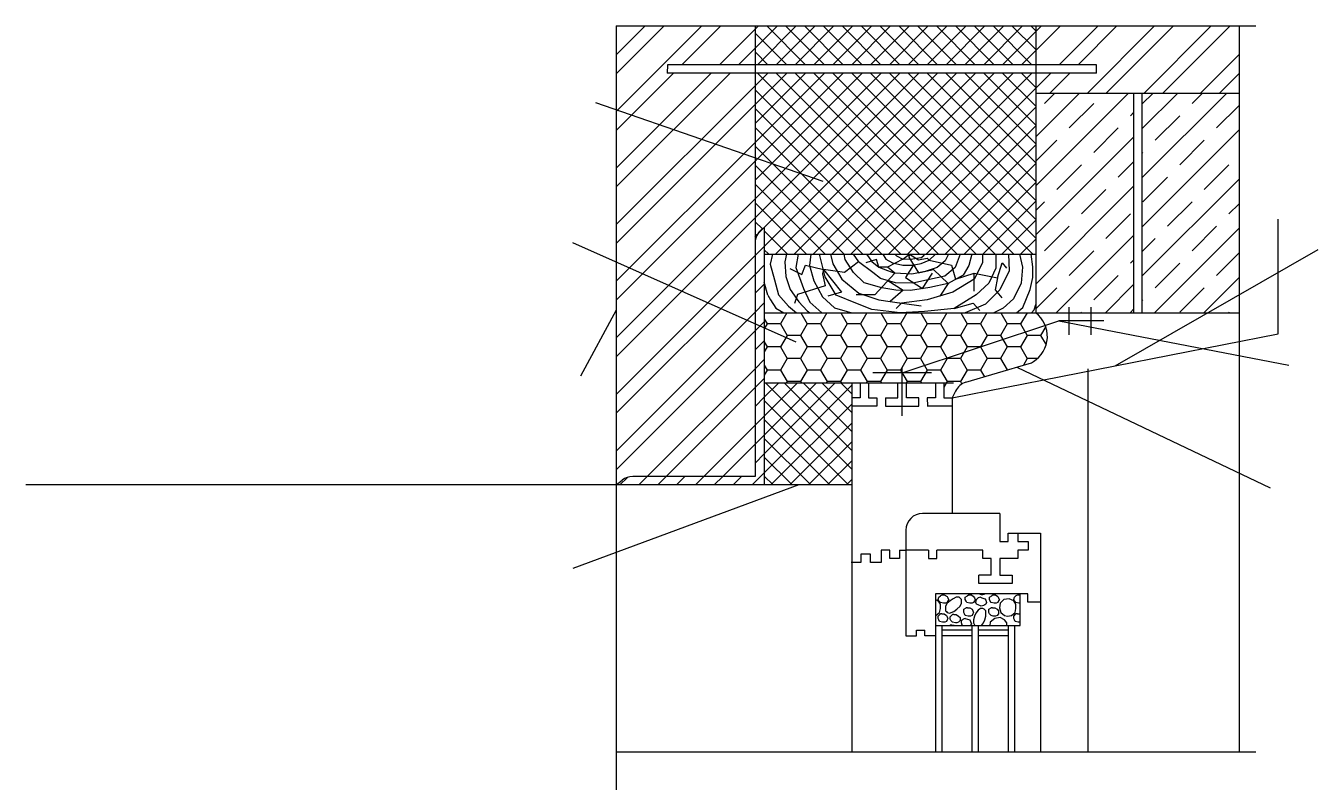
# Model space of a CAD drawing. Header units: millimetres. Extents: x -229914 to 856942, y -268655 to 87212.
# Drawn here: x 394154 to 409205, y -107640 to -98829 of the extents above; entities that cross this region are included whole.
import ezdxf

# ---------------------------------------------------------------- set-up
doc = ezdxf.new("R2010")
doc.units = ezdxf.units.MM
doc.linetypes.add('DASHDOT_axis', pattern=[24, 20, -1.5, 1, -1.5])
doc.layers.add('Ось', color=7, linetype='DASHDOT_axis', lineweight=25)
pattern_1 = [(225, (1862853.33, 320984.47), (109.857704, -109.857704), []), (315, (1862853.33, 320984.47), (109.857704, 109.857704), [])]

msp = doc.modelspace()

# ---------------------------------------------------------------- hatches: boundary and pattern name
at = {"lineweight": 25}
h = msp.add_hatch(dxfattribs=at)
h.set_pattern_fill('ANSI32', color=256, scale=48.932994, angle=540)
h.set_pattern_definition([(225, (1862853.33, 320984.47), (329.57311, -329.57311), []), (225, (1862633.6, 320984.47), (329.57311, -329.57311), [])])
h.paths.add_polyline_path([(401029.97927, -104177.80925), (401101.01849, -104121.88302, -0.1682931661), (401222.09269, -104079.94326), (402647.65603, -104079.94326), (402647.65603, -99379.73477), (401622.50205, -99379.73477), (401625.55469, -99281.86878), (402647.65603, -99281.86878), (402647.65603, -98829.48754), (401029.97927, -98829.48754)])
h = msp.add_hatch(dxfattribs=at)
h.set_pattern_fill('ANSI37', color=256, scale=48.932994, angle=540)
h.set_pattern_definition(pattern_1)
h.paths.add_polyline_path([(402647.65603, -99379.73477), (402647.65603, -101356.84611, -0.2298946018), (402722.31381, -101203.05389), (402754.31689, -101177.8592), (402754.31689, -101489.09336), (405915.8517, -101489.09336), (405915.8517, -99379.73477)])
h.paths.add_polyline_path([(405915.8517, -99281.86878), (405915.8517, -98829.48754), (402647.65603, -98829.48754), (402647.65603, -99281.86878)])
h = msp.add_hatch(dxfattribs=at)
h.set_pattern_fill('ANSI32', color=256, scale=48.932994, angle=180)
h.set_pattern_definition([(225, (1862853.33, 320984.47), (329.57311, -329.57311), []), (225, (1862633.6, 320984.47), (329.57311, -329.57311), [])])
h.paths.add_polyline_path([(405915.8517, -98829.48754), (405915.8517, -99281.86878), (406624.6262, -99281.86878), (406624.6262, -99379.73477), (405915.8517, -99379.73477), (405915.8517, -99612.63207), (408284.53602, -99612.63207), (408284.53602, -98829.48754)])
h = msp.add_hatch(dxfattribs=at)
h.set_pattern_fill('JIS_STN_1E', color=256, scale=404.888949, angle=180)
h.set_pattern_definition([(225, (1862853.33, 320984.47), (286.29972, -286.29972), []), (225, (1862567.88, 320984.47), (286.29972, -286.29972), [404.88895, -202.44447])])
h.paths.add_polyline_path([(407157.29019, -102172.04482), (408284.53602, -102172.04482), (408284.53602, -99612.63207), (407157.29019, -99612.63207)])
h.paths.add_polyline_path([(407059.4242, -99612.63207), (405915.8517, -99612.63207), (405915.8517, -102172.04482), (407059.4242, -102172.04482)])
h = msp.add_hatch(dxfattribs=at)
h.set_pattern_fill('ANSI31', color=256, scale=48.932994, angle=540)
h.set_pattern_definition([(225, (1862853.33, 320984.47), (109.857704, -109.857704), [])])
h.paths.add_polyline_path([(402647.65603, -104079.94326), (401222.09269, -104079.94326, 0.1682931661), (401101.01849, -104121.88302), (401029.97927, -104177.80925), (402754.31689, -104177.80925), (402754.31689, -101177.8592), (402722.31381, -101203.05389, 0.2298946018), (402647.65603, -101356.84611)])
h = msp.add_hatch(dxfattribs=at)
h.set_pattern_fill('HONEY', color=256, scale=48.933, angle=540)
h.set_pattern_definition([(180, (170132.81, -122886.92), (-233.04341, -134.54768), [155.36228, -310.72455]), (300, (170132.81, -122886.92), (233.04341, -134.54768), [155.36228, -310.72455]), (240, (170132.81, -122886.92), (-5e-07, -269.09535), [-310.72455, 155.36228])])
h.paths.add_polyline_path([(402754.31689, -102992.38592), (404360.03586, -102992.38592), (404360.03586, -102870.05344), (406026.94068, -102318.87367, 0.1353488347), (405915.8517, -102172.04482), (404346.34605, -102172.04482), (404337.81533, -102172.47157), (404334.06322, -102172.04482), (402754.31689, -102172.04482)])
h.paths.add_polyline_path([(404360.03586, -102870.05344), (404360.03586, -102992.38592), (404846.1619, -102992.38592), (404846.1619, -103163.6514), (404944.02789, -103163.6514), (404981.9711, -103084.49381, -0.2118525735), (405102.73781, -102981.46938), (405840.5654, -102762.29512, 0.0672953529), (405888.38943, -102740.75788, 0.362738309), (406026.94068, -102318.87367)])
h = msp.add_hatch(dxfattribs=at)
h.set_pattern_fill('ANSI37', color=256, scale=48.932994, angle=540)
h.set_pattern_definition(pattern_1)
h.paths.add_polyline_path([(403772.83994, -102992.38592), (402754.31689, -102992.38592), (402754.31689, -104177.80925), (403772.83994, -104177.80925)])
h = msp.add_hatch(dxfattribs=at)
h.set_pattern_fill('FILTBD', color=256, scale=8.624357, angle=540, style=0, pattern_type=2)
h.set_pattern_definition([(188.1301, (423468.1, -100826.76), (-5284.7631, -880.7933), [62.282, -6165.872]), (225, (423406.44, -100835.57), (-3e-13, -880.794), [62.28, -1183.35]), (251.5651, (423362.4, -100879.6), (0.001, -880.7937), [55.707, -2729.61]), (296.565, (423344.8, -100932.46), (880.795, -880.793), [59.085, -1910.43]), (321.3402, (423371.2, -100985.3), (3523.1758, -2642.3808), [56.398, -5583.434]), (345.9638, (423415.25, -101020.54), (880.7944, 0.0009), [36.316, -3595.29]), (11.3099, (423450.48, -101029.34), (3523.1762, 880.7918), [44.912, -4446.273]), (38.6598, (423494.52, -101020.54), (880.794, 880.794), [56.398, -5583.434]), (78.6901, (423538.56, -100985.3), (-0.0003, 880.7941), [44.912, -4446.273]), (90, (423547.4, -100941.3), (-880.794, 880.794), [52.848, -827.946]), (126.8699, (423547.37, -100888.42), (-880.794, 880.7938), [44.04, -4359.93]), (153.435, (423520.94, -100853.2), (-880.794, 0.0004), [59.085, -1910.43]), (153.435, (422860.35, -100721.07), (-880.794, 0.0004), [59.085, -1910.43]), (120.9638, (422886.77, -100765.1), (-1761.59, 2642.3799), [51.36, -5084.508]), (90, (422886.8, -100809.14), (-880.794, 880.794), [44.04, -836.754]), (78.6901, (422877.96, -100853.18), (-0.0003, 880.7941), [44.912, -4446.273]), (38.6598, (422833.92, -100888.42), (880.794, 880.794), [56.398, -5583.434]), (11.3099, (422789.88, -100897.22), (3523.1762, 880.7918), [44.912, -4446.273]), (188.1301, (422807.5, -100694.64), (-5284.7631, -880.7933), [62.282, -6165.872]), (345.9638, (422754.65, -100888.42), (880.7944, 0.0009), [36.316, -3595.29]), (329.0362, (422710.61, -100861.99), (1761.5876, -880.7951), [51.36, -5084.508]), (293.1986, (422684.19, -100800.34), (880.7937, -1761.5875), [67.08, -6640.847]), (251.5651, (422701.8, -100747.5), (0.001, -880.7937), [55.707, -2729.61]), (225, (422745.84, -100703.45), (-3e-13, -880.794), [62.28, -1183.35]), (153.435, (423168.62, -100465.63), (-880.794, 0.0004), [59.085, -1910.43]), (126.8699, (423195.05, -100500.87), (-880.794, 880.7938), [44.04, -4359.93]), (90, (423195.05, -100544.9), (-880.794, 880.794), [44.04, -836.754]), (68.1986, (423177.43, -100588.95), (880.7938, 2642.3819), [47.433, -4695.788]), (45, (423142.2, -100624.2), (4e-13, 880.794), [49.826, -1195.805]), (21.8014, (423098.16, -100641.8), (1761.588, 880.7933), [47.433, -4695.788]), (188.1301, (423115.78, -100439.21), (-5284.7631, -880.7933), [62.282, -6165.872]), (348.6901, (423054.12, -100632.99), (880.7941, 0.0003), [44.912, -4446.273]), (315, (423018.9, -100597.75), (880.794, -3e-13), [49.826, -1195.805]), (296.565, (422992.47, -100544.9), (880.795, -880.793), [59.085, -1910.43]), (260.5377, (423001.27, -100492.06), (0.0003, -880.794), [53.577, -5304.084]), (219.8056, (423054.12, -100448.02), (-880.7936, -880.7946), [68.792, -6810.428]), (153.435, (423274.3, -100245.44), (-880.794, 0.0004), [59.085, -1910.43]), (126.8699, (423300.74, -100280.67), (-880.794, 880.7938), [44.04, -4359.93]), (90, (423300.7, -100333.5), (-880.794, 880.794), [52.848, -827.946]), (78.6901, (423291.94, -100377.56), (-0.0003, 880.7941), [44.912, -4446.273]), (38.6598, (423247.9, -100412.79), (880.794, 880.794), [56.398, -5583.434]), (11.3099, (423203.86, -100421.6), (3523.1762, 880.7918), [44.912, -4446.273]), (188.1301, (423221.47, -100219.01), (-5284.7631, -880.7933), [62.282, -6165.872]), (345.9638, (423168.62, -100412.79), (880.7944, 0.0009), [36.316, -3595.29]), (321.3402, (423124.58, -100377.56), (3523.1758, -2642.3808), [56.398, -5583.434]), (288.4349, (423106.97, -100324.7), (880.7925, -1761.588), [55.707, -2729.61]), (260.5377, (423115.78, -100271.86), (0.0003, -880.794), [53.577, -5304.084]), (225, (423159.8, -100227.8), (-3e-13, -880.794), [62.28, -1183.35]), (225, (423336, -100994.1), (-3e-13, -880.794), [24.912, -1220.718]), (206.565, (423318.36, -101011.73), (-880.793, -880.795), [19.695, -1949.82]), (180, (423300.7, -101020.5), (-880.794, -880.794), [26.424, -854.37]), (161.5651, (423274.32, -101020.54), (-880.7937, -0.001), [27.853, -2757.462]), (135, (423247.9, -101011.7), (-880.794, 5e-13), [24.912, -1220.718]), (116.565, (423230.28, -100994.1), (-880.795, 880.793), [19.695, -1949.82]), (90, (423221.5, -100976.5), (-880.794, 880.794), [26.424, -854.37]), (45, (423221.5, -100950.1), (4e-13, 880.794), [37.37, -1208.26]), (360, (423265.5, -100923.65), (880.794, 880.794), [26.424, -854.37]), (326.3099, (423291.94, -100923.65), (1761.5874, -880.795), [31.758, -3143.99]), (315, (423318.36, -100941.26), (880.794, -3e-13), [24.912, -1220.718]), (270, (423336, -100958.9), (880.794, -880.794), [17.616, -863.178]), (270, (423336, -100976.5), (880.794, -880.794), [17.616, -863.178]), (180, (423265.5, -100923.65), (-880.794, -880.794), [17.616, -863.178]), (198.4349, (422710.6, -100448.02), (-1761.588, -880.7925), [27.853, -2757.46]), (296.565, (422763.46, -100465.63), (880.795, -880.793), [19.695, -1949.82]), (341.5651, (422737.04, -100456.83), (880.7937, 0.001), [27.853, -2757.46]), (341.5651, (422710.6, -100448.02), (880.7937, 0.001), [27.853, -2757.46]), (45, (422675.4, -100465.63), (4e-13, 880.794), [12.456, -1233.174]), (135, (422684.2, -100536.1), (-880.794, 5e-13), [12.456, -1233.174]), (153.435, (422719.4, -100553.7), (-880.794, 0.0004), [39.39, -1930.125]), (198.4349, (422745.84, -100544.9), (-1761.588, -880.7925), [27.853, -2757.46]), (206.565, (422763.46, -100536.1), (-880.793, -880.795), [19.695, -1949.82]), (225, (422772.27, -100527.3), (-3e-13, -880.794), [12.456, -1233.174]), (243.435, (422781.07, -100509.67), (-0.0004, -880.794), [19.695, -1949.82]), (288.4349, (422772.27, -100483.25), (880.7925, -1761.588), [27.853, -2757.46]), (296.565, (423159.8, -100967.7), (880.795, -880.793), [19.695, -1949.82]), (251.5651, (423168.62, -100985.3), (0.001, -880.7937), [27.853, -2757.462]), (225, (423159.8, -101011.7), (-3e-13, -880.794), [12.456, -1233.174]), (198.4349, (423151, -101020.54), (-1761.588, -880.7925), [27.853, -2757.46]), (206.565, (423124.6, -101029.34), (-880.793, -880.795), [19.695, -1949.82]), (153.435, (423106.97, -101038.15), (-880.794, 0.0004), [39.39, -1930.125]), (153.435, (423071.74, -101020.54), (-880.794, 0.0004), [19.695, -1949.82]), (108.4349, (423054.12, -101011.73), (-880.7925, 1761.588), [27.853, -2757.46]), (71.5651, (423045.3, -100985.3), (-0.001, 880.7937), [27.853, -2757.46]), (45, (423054.1, -100958.9), (4e-13, 880.794), [24.912, -1220.718]), (360, (423098.2, -100932.46), (880.794, 880.794), [17.616, -863.178]), (333.435, (423115.78, -100932.46), (880.794, -0.0004), [39.39, -1930.125]), (296.565, (423151, -100950.07), (880.795, -880.793), [19.695, -1949.82]), (198.4349, (423098.16, -100932.46), (-1761.588, -880.7925), [27.853, -2757.46]), (288.4349, (423142.2, -100844.38), (880.7925, -1761.588), [27.853, -2757.462]), (243.435, (423151, -100870.8), (-0.0004, -880.794), [19.695, -1949.82]), (225, (423142.2, -100888.4), (-3e-13, -880.794), [12.456, -1233.174]), (206.565, (423133.4, -100897.22), (-880.793, -880.795), [19.695, -1949.82]), (198.4349, (423115.78, -100906.03), (-1761.588, -880.7925), [27.853, -2757.46]), (153.435, (423089.35, -100914.84), (-880.794, 0.0004), [39.39, -1930.125]), (135, (423054.1, -100897.2), (-880.794, 5e-13), [12.456, -1233.174]), (108.4349, (423045.3, -100888.42), (-880.7925, 1761.588), [27.853, -2757.46]), (90, (423036.5, -100862), (-880.794, 880.794), [26.424, -854.37]), (33.6901, (423036.5, -100835.57), (880.793, 880.794), [31.758, -3143.99]), (341.5651, (423080.54, -100809.14), (880.7937, 0.001), [27.853, -2757.46]), (341.5651, (423106.97, -100817.95), (880.7937, 0.001), [27.853, -2757.46]), (296.565, (423133.4, -100826.76), (880.795, -880.793), [19.695, -1949.82]), (206.565, (423080.54, -100809.14), (-880.793, -880.795), [19.695, -1949.82]), (270, (423036.5, -100756.3), (880.794, -880.794), [17.616, -863.178]), (270, (423036.5, -100773.9), (880.794, -880.794), [17.616, -863.178]), (225, (423036.5, -100791.5), (-3e-13, -880.794), [24.912, -1220.718]), (206.565, (423018.9, -100809.14), (-880.793, -880.795), [19.695, -1949.82]), (180, (423001.3, -100817.95), (-880.794, -880.794), [17.616, -863.178]), (165.9638, (422983.66, -100817.95), (-880.7944, -0.0009), [36.316, -3595.29]), (135, (422948.4, -100809.14), (-880.794, 5e-13), [24.912, -1220.718]), (116.565, (422930.8, -100791.53), (-880.795, 880.793), [19.695, -1949.82]), (71.5651, (422922, -100773.9), (-0.001, 880.7937), [27.853, -2757.46]), (56.3099, (422930.8, -100747.5), (880.795, 1761.5874), [31.758, -3143.99]), (360, (422974.85, -100721.1), (880.794, 880.794), [17.616, -863.178]), (333.435, (422992.47, -100721.07), (880.794, -0.0004), [39.39, -1930.125]), (296.565, (423027.7, -100738.7), (880.795, -880.793), [19.695, -1949.82]), (180, (422974.85, -100721.1), (-880.794, -880.794), [26.424, -854.37]), (288.4349, (422992.47, -100597.75), (880.7925, -1761.588), [27.853, -2757.46]), (243.435, (423001.27, -100624.18), (-0.0004, -880.794), [19.695, -1949.82]), (225, (422992.47, -100641.8), (-3e-13, -880.794), [12.456, -1233.174]), (198.4349, (422983.66, -100650.6), (-1761.588, -880.7925), [27.853, -2757.46]), (206.565, (422957.23, -100659.4), (-880.793, -880.795), [19.695, -1949.82]), (153.435, (422939.6, -100668.2), (-880.794, 0.0004), [39.39, -1930.125]), (153.435, (422904.4, -100650.6), (-880.794, 0.0004), [19.695, -1949.82]), (116.565, (422886.77, -100641.8), (-880.795, 880.793), [19.695, -1949.82]), (75.9638, (422877.96, -100624.18), (-0.0009, 880.7944), [36.316, -3595.29]), (45, (422886.8, -100588.95), (4e-13, 880.794), [24.912, -1220.718]), (333.435, (422930.8, -100562.52), (880.794, -0.0004), [19.695, -1949.82]), (345.9638, (422948.43, -100571.33), (880.7944, 0.0009), [36.316, -3595.29]), (296.565, (422983.66, -100580.14), (880.795, -880.793), [19.695, -1949.82]), (198.4349, (422930.8, -100562.52), (-1761.588, -880.7925), [27.853, -2757.46]), (270, (422833.9, -100597.75), (880.794, -880.794), [26.424, -854.37]), (270, (422833.9, -100624.2), (880.794, -880.794), [17.616, -863.178]), (206.565, (422833.92, -100641.8), (-880.793, -880.795), [19.695, -1949.82]), (206.565, (422816.3, -100650.6), (-880.793, -880.795), [19.695, -1949.82]), (198.4349, (422798.7, -100659.4), (-1761.588, -880.7925), [27.853, -2757.46]), (146.3099, (422772.27, -100668.22), (-1761.5874, 880.795), [31.758, -3143.99]), (153.435, (422745.84, -100650.6), (-880.794, 0.0004), [19.695, -1949.82]), (116.565, (422728.23, -100641.8), (-880.795, 880.793), [19.695, -1949.82]), (90, (422719.4, -100624.2), (-880.794, 880.794), [35.23, -845.562]), (33.6901, (422719.42, -100588.95), (880.793, 880.794), [31.758, -3143.99]), (341.5651, (422763.46, -100562.52), (880.7937, 0.001), [27.853, -2757.46]), (341.5651, (422789.88, -100571.33), (880.7937, 0.001), [27.853, -2757.46]), (315, (422816.3, -100580.14), (880.794, -3e-13), [24.912, -1220.718]), (206.565, (422763.46, -100562.52), (-880.793, -880.795), [19.695, -1949.82]), (296.565, (422816.3, -100958.88), (880.795, -880.793), [19.695, -1949.82]), (243.435, (422825.1, -100976.5), (-0.0004, -880.794), [19.695, -1949.82]), (225, (422816.3, -100994.1), (-3e-13, -880.794), [24.912, -1220.718]), (206.565, (422798.7, -101011.73), (-880.793, -880.795), [19.695, -1949.82]), (180, (422781.1, -101020.5), (-880.794, -880.794), [17.616, -863.178]), (165.9638, (422763.46, -101020.54), (-880.7944, -0.0009), [36.316, -3595.29]), (135, (422728.2, -101011.7), (-880.794, 5e-13), [24.912, -1220.718]), (116.565, (422710.6, -100994.1), (-880.795, 880.793), [19.695, -1949.82]), (71.5651, (422701.8, -100976.5), (-0.001, 880.7937), [27.853, -2757.46]), (45, (422710.6, -100950.1), (4e-13, 880.794), [24.912, -1220.718]), (360, (422754.65, -100923.65), (880.794, 880.794), [17.616, -863.178]), (333.435, (422772.27, -100923.65), (880.794, -0.0004), [39.39, -1930.125]), (296.565, (422807.5, -100941.26), (880.795, -880.793), [19.695, -1949.82]), (198.4349, (422754.65, -100923.65), (-1761.588, -880.7925), [27.853, -2757.46]), (296.565, (423265.5, -100826.76), (880.795, -880.793), [19.695, -1949.82]), (243.435, (423274.3, -100844.38), (-0.0004, -880.794), [19.695, -1949.82]), (243.435, (423265.5, -100862), (-0.0004, -880.794), [19.695, -1949.82]), (206.565, (423256.7, -100879.6), (-880.793, -880.795), [19.695, -1949.82]), (180, (423239.1, -100888.4), (-880.794, -880.794), [26.424, -854.37]), (165.9638, (423212.66, -100888.42), (-880.7944, -0.0009), [36.316, -3595.29]), (135, (423177.43, -100879.6), (-880.794, 5e-13), [24.912, -1220.718]), (116.565, (423159.8, -100862), (-880.795, 880.793), [19.695, -1949.82]), (71.5651, (423151, -100844.38), (-0.001, 880.7937), [27.853, -2757.462]), (56.3099, (423159.82, -100817.95), (880.795, 1761.5874), [31.758, -3143.99]), (360, (423203.86, -100791.5), (880.794, 880.794), [17.616, -863.178]), (333.435, (423221.47, -100791.53), (880.794, -0.0004), [39.39, -1930.125]), (296.565, (423256.7, -100809.14), (880.795, -880.793), [19.695, -1949.82]), (180, (423203.86, -100791.5), (-880.794, -880.794), [26.424, -854.37]), (270, (423168.6, -100703.45), (880.794, -880.794), [17.616, -863.178]), (270, (423168.6, -100721.1), (880.794, -880.794), [17.616, -863.178]), (225, (423168.6, -100738.7), (-3e-13, -880.794), [24.912, -1220.718]), (206.565, (423151, -100756.3), (-880.793, -880.795), [19.695, -1949.82]), (180, (423133.4, -100765.1), (-880.794, -880.794), [17.616, -863.178]), (165.9638, (423115.78, -100765.1), (-880.7944, -0.0009), [36.316, -3595.29]), (135, (423080.54, -100756.3), (-880.794, 5e-13), [24.912, -1220.718]), (116.565, (423062.93, -100738.7), (-880.795, 880.793), [19.695, -1949.82]), (90, (423054.1, -100721.1), (-880.794, 880.794), [26.424, -854.37]), (45, (423054.1, -100694.64), (4e-13, 880.794), [37.37, -1208.26]), (360, (423098.2, -100668.2), (880.794, 880.794), [26.424, -854.37]), (326.3099, (423124.58, -100668.22), (1761.5874, -880.795), [31.758, -3143.99]), (315, (423151, -100685.83), (880.794, -3e-13), [24.912, -1220.718]), (180, (423098.2, -100668.2), (-880.794, -880.794), [17.616, -863.178]), (270, (423406.4, -100782.7), (880.794, -880.794), [17.616, -863.178]), (270, (423406.4, -100800.3), (880.794, -880.794), [17.616, -863.178]), (225, (423406.44, -100817.95), (-3e-13, -880.794), [24.912, -1220.718]), (206.565, (423388.82, -100835.57), (-880.793, -880.795), [19.695, -1949.82]), (180, (423371.2, -100844.4), (-880.794, -880.794), [17.616, -863.178]), (165.9638, (423353.6, -100844.38), (-880.7944, -0.0009), [36.316, -3595.29]), (135, (423318.36, -100835.57), (-880.794, 5e-13), [24.912, -1220.718]), (116.565, (423300.74, -100817.95), (-880.795, 880.793), [19.695, -1949.82]), (90, (423291.9, -100800.3), (-880.794, 880.794), [26.424, -854.37]), (33.6901, (423291.94, -100773.91), (880.793, 880.794), [31.758, -3143.99]), (360, (423336, -100747.5), (880.794, 880.794), [26.424, -854.37]), (326.3099, (423362.4, -100747.5), (1761.5874, -880.795), [31.758, -3143.99]), (315, (423388.8, -100765.1), (880.794, -3e-13), [24.912, -1220.718]), (206.565, (423335.98, -100747.5), (-880.793, -880.795), [19.695, -1949.82]), (270, (423529.75, -100685.8), (880.794, -880.794), [26.424, -854.37]), (270, (423529.75, -100712.3), (880.794, -880.794), [17.616, -863.178]), (206.565, (423529.75, -100729.87), (-880.793, -880.795), [19.695, -1949.82]), (206.565, (423512.13, -100738.7), (-880.793, -880.795), [19.695, -1949.82]), (198.4349, (423494.52, -100747.5), (-1761.588, -880.7925), [27.853, -2757.462]), (146.3099, (423468.1, -100756.3), (-1761.5874, 880.795), [31.758, -3143.99]), (153.435, (423441.67, -100738.7), (-880.794, 0.0004), [19.695, -1949.82]), (108.4349, (423424.05, -100729.87), (-880.7925, 1761.588), [27.853, -2757.462]), (90, (423415.25, -100703.45), (-880.794, 880.794), [26.424, -854.37]), (33.6901, (423415.25, -100677.03), (880.793, 880.794), [31.758, -3143.99]), (341.5651, (423459.3, -100650.6), (880.7937, 0.001), [27.853, -2757.462]), (341.5651, (423485.7, -100659.4), (880.7937, 0.001), [27.853, -2757.462]), (315, (423512.13, -100668.2), (880.794, -3e-13), [24.912, -1220.718]), (206.565, (423459.3, -100650.6), (-880.793, -880.795), [19.695, -1949.82]), (270, (423503.3, -100562.5), (880.794, -880.794), [17.616, -863.178]), (270, (423503.3, -100580.1), (880.794, -880.794), [17.616, -863.178]), (225, (423503.3, -100597.75), (-3e-13, -880.794), [24.912, -1220.718]), (206.565, (423485.7, -100615.37), (-880.793, -880.795), [19.695, -1949.82]), (180, (423468.1, -100624.2), (-880.794, -880.794), [17.616, -863.178]), (165.9638, (423450.48, -100624.18), (-880.7944, -0.0009), [36.316, -3595.29]), (135, (423415.25, -100615.4), (-880.794, 5e-13), [24.912, -1220.718]), (116.565, (423397.63, -100597.75), (-880.795, 880.793), [19.695, -1949.82]), (90, (423388.8, -100580.1), (-880.794, 880.794), [35.23, -845.562]), (33.6901, (423388.82, -100544.9), (880.793, 880.794), [31.758, -3143.99]), (360, (423432.9, -100527.3), (880.794, 880.794), [26.424, -854.37]), (326.3099, (423459.29, -100527.3), (1761.5874, -880.795), [31.758, -3143.99]), (315, (423485.7, -100544.9), (880.794, -3e-13), [24.912, -1220.718]), (180, (423432.9, -100527.3), (-880.794, -880.794), [17.616, -863.178]), (270, (423529.75, -100439.2), (880.794, -880.794), [17.616, -863.178]), (270, (423529.75, -100456.8), (880.794, -880.794), [17.616, -863.178]), (225, (423529.75, -100474.44), (-3e-13, -880.794), [24.912, -1220.718]), (206.565, (423512.13, -100492.06), (-880.793, -880.795), [19.695, -1949.82]), (180, (423494.5, -100500.9), (-880.794, -880.794), [17.616, -863.178]), (165.9638, (423476.9, -100500.87), (-880.7944, -0.0009), [36.316, -3595.29]), (135, (423441.7, -100492.06), (-880.794, 5e-13), [24.912, -1220.718]), (116.565, (423424.05, -100474.44), (-880.795, 880.793), [19.695, -1949.82]), (90, (423415.25, -100456.8), (-880.794, 880.794), [26.424, -854.37]), (45, (423415.25, -100430.4), (4e-13, 880.794), [37.37, -1208.26]), (360, (423459.3, -100404), (880.794, 880.794), [26.424, -854.37]), (326.3099, (423485.7, -100403.98), (1761.5874, -880.795), [31.758, -3143.99]), (315, (423512.13, -100421.6), (880.794, -3e-13), [24.912, -1220.718]), (180, (423459.3, -100404), (-880.794, -880.794), [17.616, -863.178]), (296.565, (423380, -100430.4), (880.795, -880.793), [19.695, -1949.82]), (243.435, (423388.82, -100448), (-0.0004, -880.794), [19.695, -1949.82]), (243.435, (423380, -100465.63), (-0.0004, -880.794), [19.695, -1949.82]), (206.565, (423371.2, -100483.25), (-880.793, -880.795), [19.695, -1949.82]), (180, (423353.6, -100492.1), (-880.794, -880.794), [26.424, -854.37]), (165.9638, (423327.17, -100492.06), (-880.7944, -0.0009), [36.316, -3595.29]), (116.565, (423291.94, -100483.25), (-880.795, 880.793), [19.695, -1949.82]), (116.565, (423283.13, -100465.63), (-880.795, 880.793), [19.695, -1949.82]), (90, (423274.3, -100448), (-880.794, 880.794), [26.424, -854.37]), (45, (423274.3, -100421.6), (4e-13, 880.794), [37.37, -1208.26]), (360, (423318.4, -100395.2), (880.794, 880.794), [26.424, -854.37]), (326.3099, (423344.78, -100395.17), (1761.5874, -880.795), [31.758, -3143.99]), (296.565, (423371.2, -100412.8), (880.795, -880.793), [19.695, -1949.82]), (180, (423318.4, -100395.2), (-880.794, -880.794), [17.616, -863.178]), (296.565, (423388.82, -100210.2), (880.795, -880.793), [19.695, -1949.82]), (243.435, (423397.63, -100227.82), (-0.0004, -880.794), [19.695, -1949.82]), (243.435, (423388.82, -100245.44), (-0.0004, -880.794), [19.695, -1949.82]), (206.565, (423380, -100263.05), (-880.793, -880.795), [19.695, -1949.82]), (180, (423362.4, -100271.9), (-880.794, -880.794), [26.424, -854.37]), (165.9638, (423335.98, -100271.86), (-880.7944, -0.0009), [36.316, -3595.29]), (135, (423300.74, -100263.05), (-880.794, 5e-13), [24.912, -1220.718]), (116.565, (423283.13, -100245.44), (-880.795, 880.793), [19.695, -1949.82]), (71.5651, (423274.32, -100227.82), (-0.001, 880.7937), [27.853, -2757.462]), (45, (423283.1, -100201.4), (4e-13, 880.794), [24.912, -1220.718]), (360, (423327.2, -100175), (880.794, 880.794), [17.616, -863.178]), (333.435, (423344.8, -100174.97), (880.794, -0.0004), [39.39, -1930.125]), (296.565, (423380, -100192.6), (880.795, -880.793), [19.695, -1949.82]), (198.4349, (423327.17, -100174.97), (-1761.588, -880.7925), [27.853, -2757.462]), (296.565, (423098.16, -100210.2), (880.795, -880.793), [19.695, -1949.82]), (243.435, (423106.97, -100227.82), (-0.0004, -880.794), [19.695, -1949.82]), (243.435, (423098.16, -100245.44), (-0.0004, -880.794), [19.695, -1949.82]), (206.565, (423089.35, -100263.05), (-880.793, -880.795), [19.695, -1949.82]), (180, (423071.7, -100271.9), (-880.794, -880.794), [26.424, -854.37]), (165.9638, (423045.31, -100271.86), (-880.7944, -0.0009), [36.316, -3595.29]), (116.565, (423010.1, -100263.05), (-880.795, 880.793), [19.695, -1949.82]), (116.565, (423001.27, -100245.44), (-880.795, 880.793), [19.695, -1949.82]), (90, (422992.5, -100227.8), (-880.794, 880.794), [26.424, -854.37]), (33.6901, (422992.47, -100201.4), (880.793, 880.794), [31.758, -3143.99]), (360, (423036.5, -100175), (880.794, 880.794), [26.424, -854.37]), (326.3099, (423062.93, -100174.97), (1761.5874, -880.795), [31.758, -3143.99]), (296.565, (423089.35, -100192.6), (880.795, -880.793), [19.695, -1949.82]), (206.565, (423036.5, -100174.97), (-880.793, -880.795), [19.695, -1949.82]), (270, (423098.2, -100359.9), (880.794, -880.794), [17.616, -863.178]), (270, (423098.2, -100377.56), (880.794, -880.794), [17.616, -863.178]), (225, (423098.16, -100395.2), (-3e-13, -880.794), [24.912, -1220.718]), (206.565, (423080.54, -100412.8), (-880.793, -880.795), [19.695, -1949.82]), (180, (423062.9, -100421.6), (-880.794, -880.794), [26.424, -854.37]), (161.5651, (423036.5, -100421.6), (-880.7937, -0.001), [27.853, -2757.462]), (135, (423010.1, -100412.8), (-880.794, 5e-13), [24.912, -1220.718]), (116.565, (422992.47, -100395.17), (-880.795, 880.793), [19.695, -1949.82]), (90, (422983.7, -100377.56), (-880.794, 880.794), [35.23, -845.562]), (33.6901, (422983.66, -100342.32), (880.793, 880.794), [31.758, -3143.99]), (360, (423027.7, -100324.7), (880.794, 880.794), [26.424, -854.37]), (326.3099, (423054.12, -100324.7), (1761.5874, -880.795), [31.758, -3143.99]), (315, (423080.54, -100342.3), (880.794, -3e-13), [24.912, -1220.718]), (180, (423027.7, -100324.7), (-880.794, -880.794), [17.616, -863.178]), (288.4349, (422948.43, -100236.63), (880.7925, -1761.588), [27.853, -2757.462]), (243.435, (422957.23, -100263.05), (-0.0004, -880.794), [19.695, -1949.82]), (225, (422948.4, -100280.67), (-3e-13, -880.794), [12.456, -1233.174]), (206.565, (422939.6, -100289.48), (-880.793, -880.795), [19.695, -1949.82]), (198.4349, (422922, -100298.28), (-1761.588, -880.7925), [27.853, -2757.46]), (153.435, (422895.58, -100307.1), (-880.794, 0.0004), [39.39, -1930.125]), (153.435, (422860.35, -100289.48), (-880.794, 0.0004), [19.695, -1949.82]), (116.565, (422842.73, -100280.67), (-880.795, 880.793), [19.695, -1949.82]), (75.9638, (422833.92, -100263.05), (-0.0009, 880.7944), [36.316, -3595.29]), (45, (422842.7, -100227.8), (4e-13, 880.794), [24.912, -1220.718]), (333.435, (422886.77, -100201.4), (880.794, -0.0004), [19.695, -1949.82]), (345.9638, (422904.39, -100210.2), (880.7944, 0.0009), [36.316, -3595.29]), (296.565, (422939.6, -100219), (880.795, -880.793), [19.695, -1949.82]), (198.4349, (422886.77, -100201.4), (-1761.588, -880.7925), [27.853, -2757.46]), (296.565, (422816.3, -100210.2), (880.795, -880.793), [19.695, -1949.82]), (243.435, (422825.1, -100227.82), (-0.0004, -880.794), [19.695, -1949.82]), (243.435, (422816.3, -100245.44), (-0.0004, -880.794), [19.695, -1949.82]), (206.565, (422807.5, -100263.05), (-880.793, -880.795), [19.695, -1949.82]), (180, (422789.9, -100271.9), (-880.794, -880.794), [26.424, -854.37]), (165.9638, (422763.46, -100271.86), (-880.7944, -0.0009), [36.316, -3595.29]), (116.565, (422728.23, -100263.05), (-880.795, 880.793), [19.695, -1949.82]), (116.565, (422719.4, -100245.44), (-880.795, 880.793), [19.695, -1949.82]), (90, (422710.6, -100227.8), (-880.794, 880.794), [26.424, -854.37]), (33.6901, (422710.6, -100201.4), (880.793, 880.794), [31.758, -3143.99]), (360, (422754.65, -100175), (880.794, 880.794), [26.424, -854.37]), (326.3099, (422781.07, -100174.97), (1761.5874, -880.795), [31.758, -3143.99]), (296.565, (422807.5, -100192.6), (880.795, -880.793), [19.695, -1949.82]), (206.565, (422754.65, -100174.97), (-880.793, -880.795), [19.695, -1949.82]), (296.565, (422798.7, -100359.94), (880.795, -880.793), [19.695, -1949.82]), (243.435, (422807.5, -100377.56), (-0.0004, -880.794), [19.695, -1949.82]), (243.435, (422798.7, -100395.17), (-0.0004, -880.794), [19.695, -1949.82]), (206.565, (422789.9, -100412.8), (-880.793, -880.795), [19.695, -1949.82]), (180, (422772.3, -100421.6), (-880.794, -880.794), [26.424, -854.37]), (165.9638, (422745.84, -100421.6), (-880.7944, -0.0009), [36.316, -3595.29]), (116.565, (422710.6, -100412.8), (-880.795, 880.793), [19.695, -1949.82]), (116.565, (422701.8, -100395.17), (-880.795, 880.793), [19.695, -1949.82]), (90, (422693, -100377.56), (-880.794, 880.794), [35.23, -845.562]), (33.6901, (422693, -100342.32), (880.793, 880.794), [31.758, -3143.99]), (360, (422737, -100324.7), (880.794, 880.794), [26.424, -854.37]), (326.3099, (422763.46, -100324.7), (1761.5874, -880.795), [31.758, -3143.99]), (296.565, (422789.9, -100342.32), (880.795, -880.793), [19.695, -1949.82]), (180, (422737, -100324.7), (-880.794, -880.794), [17.616, -863.178]), (180, (423556.2, -100527.3), (-880.794, -880.794), [0, -880.794]), (108.4349, (423556.17, -100527.3), (-880.7925, 1761.588), [27.853, -2757.462]), (90, (423547.4, -100500.9), (-880.794, 880.794), [26.424, -854.37]), (45, (423547.37, -100474.44), (4e-13, 880.794), [12.456, -1233.174]), (360, (423239.1, -100756.3), (880.794, 880.794), [8.808, -871.986]), (18.4349, (423247.9, -100756.3), (1761.588, 880.7925), [27.853, -2757.462]), (45, (423274.3, -100747.5), (4e-13, 880.794), [62.28, -1183.35]), (63.435, (423318.36, -100703.45), (0.0004, 880.794), [39.39, -1930.125]), (78.6901, (423335.98, -100668.22), (-0.0003, 880.7941), [44.912, -4446.273]), (90, (423344.8, -100624.2), (-880.794, 880.794), [44.04, -836.754]), (116.565, (423344.8, -100580.14), (-880.795, 880.793), [19.695, -1949.82]), (135, (423336, -100562.5), (-880.794, 5e-13), [24.912, -1220.718]), (135, (423318.36, -100544.9), (-880.794, 5e-13), [12.456, -1233.174]), (180, (423309.55, -100536.1), (-880.794, -880.794), [26.424, -854.37]), (213.6901, (423283.13, -100536.1), (-880.793, -880.794), [31.758, -3143.99]), (233.1301, (423256.7, -100553.71), (-1761.5879, -2642.3816), [44.04, -4359.93]), (243.435, (423230.28, -100588.95), (-0.0004, -880.794), [39.39, -1930.125]), (258.6901, (423212.66, -100624.18), (0.0003, -880.7941), [44.912, -4446.273]), (270, (423203.86, -100668.2), (880.794, -880.794), [35.23, -845.562]), (284.0362, (423203.86, -100703.45), (880.7922, -2642.3821), [36.316, -3595.29]), (315, (423212.66, -100738.7), (880.794, -3e-13), [12.456, -1233.174]), (333.435, (423221.47, -100747.5), (880.794, -0.0004), [19.695, -1949.82]), (360, (422842.7, -100553.7), (880.794, 880.794), [17.616, -863.178]), (18.4349, (422860.35, -100553.71), (1761.588, 880.7925), [27.853, -2757.46]), (51.3402, (422886.77, -100544.9), (2642.3808, 3523.1758), [56.398, -5583.434]), (63.435, (422922, -100500.87), (0.0004, 880.794), [39.39, -1930.125]), (78.6901, (422939.62, -100465.63), (-0.0003, 880.7941), [44.912, -4446.273]), (90, (422948.4, -100421.6), (-880.794, 880.794), [44.04, -836.754]), (90, (422948.4, -100377.56), (-880.794, 880.794), [17.616, -863.178]), (135, (422948.4, -100359.94), (-880.794, 5e-13), [24.912, -1220.718]), (153.435, (422930.8, -100342.32), (-880.794, 0.0004), [19.695, -1949.82]), (180, (422913.2, -100333.5), (-880.794, -880.794), [26.424, -854.37]), (213.6901, (422886.77, -100333.52), (-880.793, -880.794), [31.758, -3143.99]), (233.1301, (422860.35, -100351.13), (-1761.5879, -2642.3816), [44.04, -4359.93]), (243.435, (422833.92, -100386.36), (-0.0004, -880.794), [39.39, -1930.125]), (258.6901, (422816.3, -100421.6), (0.0003, -880.7941), [44.912, -4446.273]), (270, (422807.5, -100465.6), (880.794, -880.794), [35.23, -845.562]), (296.565, (422807.5, -100500.87), (880.795, -880.793), [39.39, -1930.125]), (315, (422825.1, -100536.1), (880.794, -3e-13), [12.456, -1233.174]), (315, (422833.9, -100544.9), (880.794, -3e-13), [12.456, -1233.174]), (45, (422939.6, -101038.15), (4e-13, 880.794), [49.826, -1195.805]), (68.1986, (422974.85, -101002.92), (880.7938, 2642.3819), [47.433, -4695.788]), (78.6901, (422992.47, -100958.88), (-0.0003, 880.7941), [44.912, -4446.273]), (90, (423001.3, -100914.8), (-880.794, 880.794), [35.23, -845.562]), (116.565, (423001.27, -100879.6), (-880.795, 880.793), [19.695, -1949.82]), (123.6901, (422992.47, -100862), (-880.794, 880.793), [31.758, -3143.99]), (180, (422974.85, -100835.6), (-880.794, -880.794), [8.808, -871.986]), (180, (422966, -100835.6), (-880.794, -880.794), [26.424, -854.37]), (213.6901, (422939.62, -100835.57), (-880.793, -880.794), [31.758, -3143.99]), (225, (422913.2, -100853.2), (-3e-13, -880.794), [37.37, -1208.26]), (248.1986, (422886.77, -100879.6), (-880.7938, -2642.3819), [47.433, -4695.788]), (258.6901, (422869.15, -100923.65), (0.0003, -880.7941), [44.912, -4446.273]), (270, (422860.35, -100967.7), (880.794, -880.794), [35.23, -845.562]), (288.4349, (422860.35, -101002.92), (880.7925, -1761.588), [27.853, -2757.46]), (315, (422869.15, -101029.34), (880.794, -3e-13), [12.456, -1233.174]), (315, (423371.2, -100368.75), (880.794, -3e-13), [12.456, -1233.174]), (341.5651, (423380.01, -100377.56), (880.7937, 0.001), [27.853, -2757.462]), (18.4349, (423406.44, -100386.36), (1761.588, 880.7925), [55.707, -2729.61]), (36.8699, (423459.29, -100368.75), (880.7938, 880.794), [44.04, -4359.93]), (45, (423494.5, -100342.3), (4e-13, 880.794), [49.826, -1195.805]), (63.435, (423529.75, -100307.1), (0.0004, 880.794), [39.39, -1930.125]), (90, (423547.4, -100271.9), (-880.794, 880.794), [17.616, -863.178]), (90, (423547.4, -100254.24), (-880.794, 880.794), [26.424, -854.37]), (135, (423547.37, -100227.8), (-880.794, 5e-13), [12.456, -1233.174]), (135, (423538.56, -100219), (-880.794, 5e-13), [24.912, -1220.718]), (180, (423520.9, -100201.4), (-880.794, -880.794), [35.23, -845.562]), (206.565, (423485.7, -100201.4), (-880.793, -880.795), [39.39, -1930.125]), (216.8699, (423450.48, -100219.01), (-880.7938, -880.794), [44.04, -4359.93]), (216.8699, (423415.25, -100245.44), (-880.7938, -880.794), [44.04, -4359.93]), (243.435, (423380, -100271.86), (-0.0004, -880.794), [39.39, -1930.125]), (270, (423362.4, -100307.1), (880.794, -880.794), [35.23, -845.562]), (270, (423362.4, -100342.3), (880.794, -880.794), [17.616, -863.178]), (315, (423362.4, -100359.94), (880.794, -3e-13), [12.456, -1233.174]), (360, (422878, -100166.2), (880.794, 880.794), [17.616, -863.178]), (270, (422878, -100157.4), (880.794, -880.794), [8.808, -871.986]), (18.4349, (422904.39, -100174.97), (1761.588, 880.7925), [27.853, -2757.46]), (315, (422895.6, -100166.16), (880.794, -3e-13), [12.456, -1233.174]), (45, (422930.8, -100166.16), (4e-13, 880.794), [12.456, -1233.174])])
h.paths.add_polyline_path([(405735.16322, -105444.1281), (405735.16322, -105815.30027), (404747.80653, -105815.30027), (404747.81259, -105444.1281)])

# ---------------------------------------------------------------- linework, layer by layer
for p, q in [((401029.97927, -98829.48754), (401029.97927, -107287.2301)), ((405915.8517, -98829.48754), (405915.8517, -102172.04482)), ((408284.53602, -98829.48754), (408284.53602, -107287.2301)), ((402754.31689, -101489.09336), (405915.8517, -101489.09336)), ((403789.76238, -101489.09336), (403851.05646, -101577.70439)), ((404577.21195, -101532.09144), (404614.51355, -101505.78173)), ((404614.51355, -101505.78173), (404622.32557, -101489.09336)), ((404651.29143, -101535.05808), (404675.61985, -101559.28807)), ((404675.61985, -101559.28807), (404746.0141, -101492.24655)), ((402754.31689, -102172.04482), (408284.53602, -102172.04482)), ((406304.04464, -102427.34065), (406304.04464, -102107.04878)), ((406563.08956, -102427.34065), (406563.08956, -102107.04878)), ((404360.03586, -102870.05344), (406183.23071, -102267.19471)), ((406710.08203, -102267.19471), (406183.23071, -102267.19471)), ((405102.73781, -102981.46938), (405840.5654, -102762.29512)), ((403772.83994, -102992.38592), (403772.83994, -107287.2301)), ((405496.48133, -104509.61747), (404598.84336, -104509.61747)), ((405496.48133, -104509.61747), (405496.48133, -104837.54128)), ((404403.11139, -104705.34945), (404403.11139, -104935.40726)), ((405594.34732, -104837.54128), (405594.34732, -104739.67529)), ((405594.34732, -104739.67529), (405706.8932, -104739.67529)), ((405706.8932, -104739.67529), (405706.8932, -104837.54128)), ((405496.48133, -104837.54128), (405594.34732, -104837.54128)), ((405706.8932, -104837.54128), (405829.22569, -104837.54128)), ((405829.22569, -104837.54128), (405829.22569, -104935.40726)), ((404665.62017, -104935.40726), (404403.11139, -104935.40726)), ((405300.74936, -104935.40726), (404763.48616, -104935.40726)), ((405300.74936, -105033.27325), (405300.74936, -104935.40726)), ((405398.61534, -105033.27325), (405300.74936, -105033.27325)), ((405398.61534, -105229.00522), (405398.61534, -105033.27325)), ((405706.8932, -105033.27325), (405496.48133, -105033.27325)), ((405496.48133, -105033.27325), (405496.48133, -105229.00522)), ((405829.22569, -104935.40726), (405706.8932, -104935.40726)), ((405706.8932, -104935.40726), (405706.8932, -105033.27325)), ((405251.81636, -105326.87121), (405251.81636, -105229.00522)), ((405398.61534, -105229.00522), (405251.81636, -105229.00522)), ((405643.28031, -105326.87121), (405251.81636, -105326.87121)), ((405496.48133, -105229.00522), (405643.28031, -105229.00522)), ((405643.28031, -105229.00522), (405643.28031, -105326.87121))]:
    msp.add_line(p, q, dxfattribs=at)
at = {"color": 0, "lineweight": 25}
for p, q in [((402647.65603, -98829.48754), (402647.65603, -104079.94326)), ((401625.55469, -99281.86878), (401622.50205, -99379.73477)), ((406624.6262, -99281.86878), (401625.55469, -99281.86878)), ((406624.6262, -99379.73477), (406624.6262, -99281.86878)), ((406624.6262, -99379.73477), (401622.50205, -99379.73477)), ((405915.8517, -99612.63207), (408284.53602, -99612.63207)), ((407059.4242, -102172.04482), (407059.4242, -99612.63207)), ((407157.29019, -102172.04482), (407157.29019, -99612.63207)), ((402722.31381, -101203.05389), (402754.31689, -101177.8592)), ((402794.45501, -101964.92086), (402754.31689, -101813.74584)), ((404702.56682, -102870.05344), (404017.50491, -102870.05344)), ((404360.03586, -103371.75159), (404360.03586, -102814.72464)), ((406524.0742, -102823.92681), (406524.0742, -107287.2301)), ((404956.72628, -102992.38592), (402754.31689, -102992.38592)), ((403870.70593, -102992.38592), (403870.70593, -103163.6514)), ((403968.57191, -102992.38592), (403968.57191, -103163.6514)), ((404311.10287, -103163.6514), (404311.10287, -102992.38592)), ((404408.96885, -103163.6514), (404408.96885, -102992.38592)), ((404748.29591, -102992.38592), (404748.29591, -103163.6514)), ((404846.1619, -102992.38592), (404846.1619, -103163.6514)), ((404981.9711, -103084.49381), (404944.02789, -103163.6514)), ((403870.70593, -103163.6514), (403772.83994, -103163.6514)), ((403968.57191, -103163.6514), (404066.4379, -103163.6514)), ((404066.4379, -103163.6514), (404066.4379, -103261.51739)), ((404164.30389, -103163.6514), (404164.30389, -103261.51739)), ((404164.30389, -103163.6514), (404311.10287, -103163.6514)), ((404555.76784, -103163.6514), (404408.96885, -103163.6514)), ((404555.76784, -103261.51739), (404555.76784, -103163.6514)), ((404748.29591, -103163.6514), (404650.42993, -103163.6514)), ((404650.42993, -103163.6514), (404653.63382, -103261.51739)), ((404846.1619, -103163.6514), (404944.02789, -103163.6514)), ((404944.02789, -103163.6514), (404944.02789, -104509.61747)), ((404066.4379, -103261.51739), (403772.83994, -103261.51739)), ((404164.30389, -103261.51739), (404555.76784, -103261.51739)), ((404944.02789, -103261.51739), (404650.42993, -103261.51739)), ((401029.97927, -104177.80925), (401101.01849, -104121.88302)), ((402647.65603, -104079.94326), (401222.09269, -104079.94326)), ((403772.83994, -104177.80925), (401029.97927, -104177.80925)), ((405706.8932, -104739.67529), (405971.13137, -104739.67529)), ((405971.13137, -104739.67529), (405971.13137, -107287.2301)), ((404327.41828, -104935.40726), (404403.11139, -104935.40726)), ((404403.11139, -104935.40726), (404403.11139, -105933.45804)), ((404665.62017, -104935.40726), (404665.62017, -105033.27325)), ((404665.62017, -105033.27325), (404763.48616, -105033.27325)), ((404763.48616, -105033.27325), (404763.48616, -104935.40726)), ((405824.33239, -105444.1281), (404747.80653, -105444.1281)), ((404747.80653, -105444.1281), (404747.80653, -105815.30027)), ((405735.16322, -105815.30027), (405735.16322, -105444.1281)), ((405824.33239, -105541.99409), (405824.33239, -105444.1281)), ((405971.13137, -105541.99409), (405824.33239, -105541.99409)), ((404403.11139, -105933.45804), (404525.44387, -105933.45804)), ((404525.44387, -105933.45804), (404525.44387, -105869.16238)), ((404525.44387, -105869.16238), (404625.47405, -105869.16238)), ((404625.47405, -105933.45804), (404625.47405, -105869.16238)), ((404747.80653, -105933.45804), (404625.47405, -105933.45804)), ((404747.80653, -105815.30027), (404747.80653, -107287.2301)), ((404747.80653, -105815.30027), (404821.20602, -105815.30027)), ((404821.20602, -105815.30027), (404821.20602, -107287.2301)), ((404821.20602, -105815.30027), (405735.16322, -105815.30027)), ((404821.20602, -105864.95185), (405171.2208, -105864.95185)), ((405171.2208, -105933.45804), (404821.20602, -105933.45804)), ((405171.2208, -105815.30027), (405171.2208, -107287.2301)), ((405244.62029, -105815.30027), (405244.62029, -107287.2301)), ((405244.62029, -105864.95185), (405594.63508, -105864.95185)), ((405594.63508, -105933.45804), (405244.62029, -105933.45804)), ((405594.63508, -105815.30027), (405594.63508, -107287.2301)), ((405668.03457, -105815.30027), (405668.03457, -107287.2301))]:
    msp.add_line(p, q, dxfattribs=at)
at = {"linetype": 'ByBlock', "lineweight": 25}
msp.add_line((401029.97927, -107287.2301), (401029.97927, -107980.54804), dxfattribs=at)
at = {"lineweight": 25}
for points in [[(401029.97927, -98829.48754), (408480.26799, -98829.48754)], [(402754.31689, -101177.8592), (402754.31689, -104177.80925)], [(402850.97384, -101489.09336), (402822.4207, -101606.77411), (402871.9934, -101788.39643), (402919.38577, -101962.99957), (403034.64669, -102095.38982), (403130.91416, -102172.47157)], [(403011.9011, -101489.09336), (402994.34104, -101579.33154), (403003.76394, -101747.45158), (403057.67918, -101901.50834), (403154.99784, -102046.02398), (403252.49917, -102151.07947), (403286.33489, -102172.47157)], [(403148.13272, -101489.09336), (403120.96534, -101645.16987), (403212.42349, -101888.03866), (403283.30028, -102049.6559), (403424.0269, -102172.47157)], [(403295.09315, -101489.09336), (403281.78158, -101620.79631), (403329.91424, -101798.2667), (403432.82605, -101987.7369), (403571.71327, -102113.34047), (403718.30185, -102156.17192), (403783.13442, -102172.47157)], [(404966.38, -102122.39709), (404620.08697, -102158.35077), (404337.81533, -102172.47157), (404005.40921, -102134.66459), (403822.31899, -102060.0653), (403591.48548, -101966.01323), (403464.6699, -101754.51935), (403422.00806, -101582.23056), (403398.9456, -101489.09336)], [(405035.7312, -101489.09336), (404979.06054, -101646.38805), (404858.89463, -101747.27386), (404679.08555, -101784.56251), (404485.55862, -101826.64162), (404281.23381, -101821.33577), (404108.12959, -101771.72362), (404016.73214, -101702.74378), (403851.05646, -101577.70439), (403689.118, -101703.78846), (403443.33898, -101668.37496), (403653.78548, -101930.48219), (403493.85895, -101976.93586)], [(403526.66271, -101489.09336), (403553.07324, -101600.30646), (403658.10572, -101779.00516), (403856.81642, -101943.52157), (404086.75296, -102022.94322), (404353.59318, -102059.81756)], [(405173.21563, -101489.09336), (405135.92362, -101621.73233), (405068.99882, -101734.42398), (404896.2227, -101829.54439), (404682.95961, -101877.09462), (404457.35879, -101910.55585), (404288.158, -101907.03356), (404125.34446, -101880.56838), (403919.37437, -101821.997), (403792.8937, -101700.98271), (403697.71815, -101549.52653), (403685.8054, -101489.09336)], [(403945.99192, -101489.09336), (404007.16295, -101573.87662), (404090.21541, -101641.26111), (404189.98777, -101679.33864), (404274.51704, -101709.80066), (404040.58437, -101963.92887), (403824.86965, -101963.92887)], [(404898.66285, -101489.09336), (404861.91469, -101565.46958), (404769.81699, -101646.15276), (404628.07889, -101692.79613), (404472.56477, -101723.86933), (404274.51704, -101709.80066), (404189.35326, -101642.4697), (404090.21541, -101641.26111), (404060.6965, -101549.71893), (403935.74124, -101590.01231)], [(404136.53181, -101489.09336), (404170.76259, -101546.09962), (404246.65607, -101588.96216), (404366.54596, -101617.53729), (404475.43666, -101617.53729), (404583.22758, -101597.75446), (404675.61985, -101559.28807), (404934.62084, -101616.92827), (404982.61076, -101781.98419), (405199.53268, -101709.99382)], [(404577.21195, -101532.09144), (404459.8223, -101549.63135), (404366.86151, -101547.46918), (404189.35326, -101642.4697)], [(404275.38026, -101489.09336), (404295.25684, -101507.97425), (404366.86151, -101547.46918), (404443.97953, -101489.09336), (404552.27368, -101556.59459), (404651.29143, -101535.05808)], [(405296.04928, -101489.09336), (405296.04928, -101588.96051), (405199.53268, -101781.84165), (404949.72492, -101932.17563), (404651.65923, -102022.94322), (404353.59318, -102059.81756), (404289.78425, -102120.42531)], [(404443.97953, -101489.09336), (404437.0059, -101525.11842), (404550.32183, -101708.33273), (404724.92067, -101669.47444), (404896.2227, -101829.54439), (404800.69208, -101977.55942)], [(405452.35346, -101489.09336), (405452.35346, -101651.54544), (405370.58515, -101825.61044), (405221.2689, -101964.15202), (404966.38, -102122.39709), (405186.13305, -102061.28881), (405264.10611, -102143.90574)], [(405597.08217, -101489.09336), (405605.45519, -101683.60986), (405498.52781, -101903.07126), (405329.70261, -102073.09715), (405094.53585, -102172.47157)], [(405199.53268, -101918.46079), (405199.53268, -101709.99382), (405470.7519, -101766.42637), (405525.33978, -101592.01835), (405575.72021, -101653.54631)], [(405725.65189, -101489.09336), (405761.19904, -101638.73416), (405745.15688, -101827.48624), (405656.67072, -102008.13782), (405538.33829, -102119.75685), (405426.66651, -102172.47157)], [(405693.03469, -102172.47157), (405764.38349, -102109.66604), (405849.92144, -101900.41084), (405883.49626, -101760.90662), (405883.49626, -101636.30873), (405863.40557, -101489.09336)], [(403051.66979, -101656.55271), (403191.88283, -101727.77128), (403235.11472, -101618.02468), (403443.33898, -101668.37496), (403431.02222, -101719.31109), (403465.30225, -101858.09598), (403142.81392, -101958.50244), (403106.33851, -102062.67579)], [(404492.25664, -101614.45032), (404398.14055, -101760.24931), (404598.54593, -101889.6149), (404714.3407, -101710.23262)], [(404194.68063, -101796.52939), (404372.7584, -101908.7947), (404220.17307, -102041.38039), (404581.73096, -102090.28273)], [(405470.7519, -101766.42637), (405441.81535, -101905.49766), (405519.74188, -101998.476)], [(402794.45501, -101964.92086), (402827.02182, -102020.43231), (402887.87114, -102119.87117), (402982.71925, -102172.47157)], [(405865.55156, -102172.47157), (405896.9957, -102137.33596), (405915.8517, -102073.7028)], [(404327.41828, -104935.40726), (404327.41828, -105033.27325), (404218.33345, -105033.27325), (404218.33345, -104935.40726), (404114.56592, -104935.40726), (404114.56592, -105082.20624), (403992.41033, -105082.20624), (403992.41033, -104984.34026), (403878.13534, -104984.34026), (403878.13534, -105082.20624), (403766.98247, -105082.20624)], [(401029.97927, -107287.2301), (408480.26799, -107287.2301)]]:
    msp.add_lwpolyline(points, dxfattribs=at)
at = {"linetype": 'ByBlock', "lineweight": 25}
for points in [[(403442.11275, -100640.99297), (400791.80695, -99725.74784)], [(403126.96115, -102513.98483), (400523.86892, -101357.28584)], [(406841.00969, -102790.99457), (409205.05705, -101434.76386)], [(401029.97927, -102142.78003), (400613.25663, -102909.20484)], [(406183.23071, -102267.19471), (408861.67316, -102781.25922)], [(405694.25547, -102805.757), (408647.22381, -104211.36225)], [(403157.29924, -104177.80925), (400526.23867, -105150.93575)]]:
    msp.add_lwpolyline(points, dxfattribs=at)
at = {"color": 0, "lineweight": 25}
msp.add_lwpolyline([(404944.02789, -103163.6514), (408737.99149, -102418.33775), (408737.99149, -101081.18363)], dxfattribs=at)
for centre, radius, start, end in [((402843.38801, -101356.84611), 195.73197, 128.21188433, 180), ((405705.15996, -102446.89043), 346.31072, 301.943976057, 52.526871548), ((405784.82964, -102574.66642), 195.73197, 286.544236002, 301.943976057), ((405158.47357, -103169.09809), 195.73197, 106.544236002, 154.389846091), ((401222.09269, -104275.67523), 195.73197, 90, 128.21188433)]:
    msp.add_arc(centre, radius, start, end, dxfattribs=at)
at = {"lineweight": 25}
msp.add_arc((404598.84336, -104705.34945), 195.73197, 90, 180, dxfattribs=at)
at = {"layer": 'Ось', "linetype": 'ByBlock'}
msp.add_lwpolyline([(401029.97927, -104177.80925), (394154.20249, -104177.80925)], dxfattribs=at)

doc.saveas('drawing.dxf')
